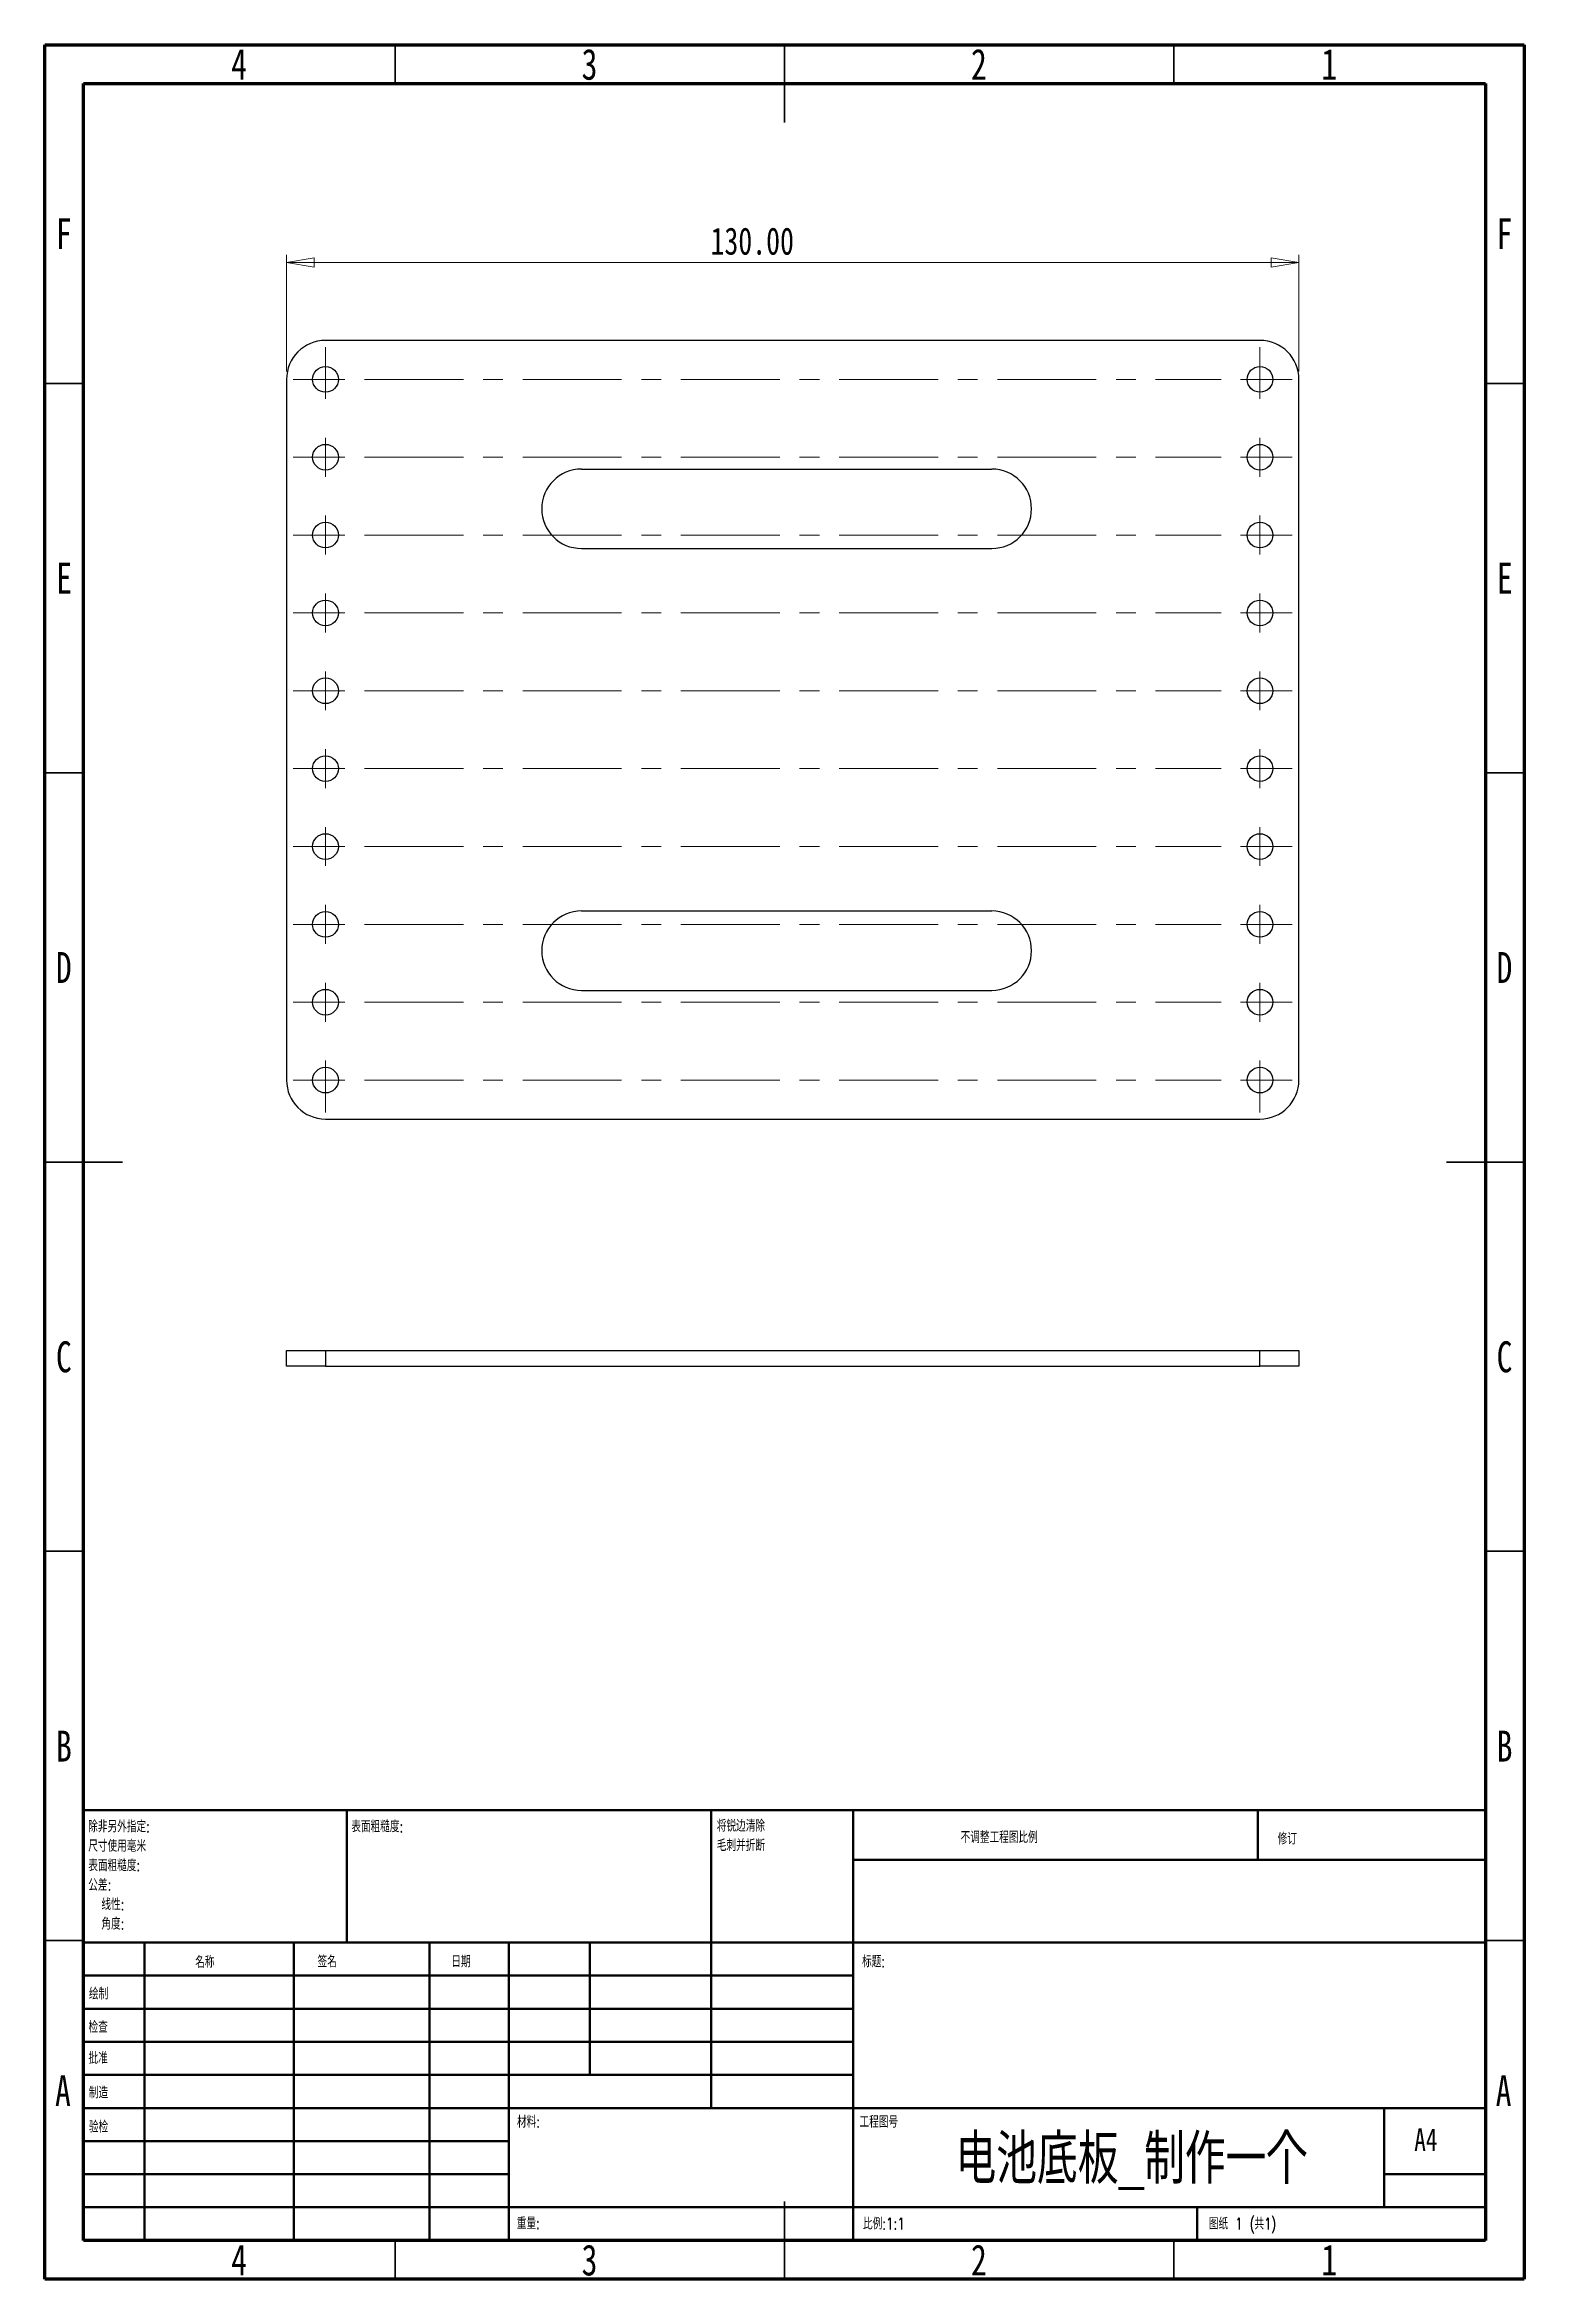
# Model space of a CAD drawing. Header units: millimetres. Extents: x 15 to 205, y 5 to 292.
import ezdxf

# ---------------------------------------------------------------- set-up
doc = ezdxf.new("R2010")
doc.units = ezdxf.units.MM
doc.linetypes.add('CENTERX2', pattern=[20.32, 12.7, -2.54, 2.54, -2.54])
doc.styles.add('SLDTEXTSTYLE0', font='TXT', dxfattribs={"width": 0.75})
doc.styles.add('SLDTEXTSTYLE1', font='TXT', dxfattribs={"width": 0.75, "bigfont": 'bigfont'})
doc.styles.add('SLDTEXTSTYLE2', font='TXT', dxfattribs={"width": 0.694444, "bigfont": 'bigfont'})
doc.dimstyles.new('SLDDIMSTYLE0', dxfattribs={"dimtxt": 3.5, "dimasz": 3.556, "dimexe": 0, "dimexo": 0.0625, "dimgap": 0.875, "dimtad": 1, "dimrnd": 1e-09, "dimzin": 4, "dimdsep": 46, "dimtxsty": 'SLDTEXTSTYLE0', "dimblk1": 'CLOSED', "dimblk2": 'CLOSED', "dimsah": 1, "dimcen": 0.09, "dimadec": 0, "dimazin": 1, "dimtfac": 1, "dimtofl": 0, "dimtmove": 0, "dimatfit": 3, "dimldrblk": 'CLOSED', "dimfxl": 0, "dimfrac": 2, "dimtolj": 1, "dimtzin": 12, "dimarcsym": 0})

# ---------------------------------------------------------------- blocks, each defined once
blk = doc.blocks.new('SW_NOTE_0')
at = {"color": 0, "linetype": 'Continuous', "lineweight": 0, "char_height": 1.5, "attachment_point": 1, "style": 'SLDTEXTSTYLE1'}
for s, insert in [('除非另外指定:', (0, 1.93)), ('尺寸使用毫米', (0, -0.57)), ('表面粗糙度:', (0, -3.07)), ('公差:', (0, -5.57)), ('线性:', (1.69, -8.07)), ('角度:', (1.69, -10.57))]:
    blk.add_mtext(s, dxfattribs=dict(at, insert=insert))
blk = doc.blocks.new('SW_NOTE_0_1')
at = {"color": 0, "linetype": 'Continuous', "lineweight": 0, "char_height": 1.5, "attachment_point": 1, "style": 'SLDTEXTSTYLE1'}
for s, insert in [('将锐边清除', (0, 1.93)), ('毛刺并折断', (0, -0.57))]:
    blk.add_mtext(s, dxfattribs=dict(at, insert=insert))
blk = doc.blocks.new('_Closed')
at = {"color": 0, "linetype": 'ByBlock', "lineweight": -2}
for p, q in [((-1, 0.166667), (0, 0)), ((-1, 0.166667), (-1, -0.166667)), ((0, 0), (-1, -0.166667)), ((0, 0), (-1, 0))]:
    blk.add_line(p, q, dxfattribs=at)
blk = doc.blocks.new('_D')
at = {"color": 7, "linetype": 'Continuous', "lineweight": 0}
for p, q in [((46.06, 250.02), (46.06, 265.02)), ((176.06, 250.02), (176.06, 265.02)), ((46.06, 264.02), (176.06, 264.02))]:
    blk.add_line(p, q, dxfattribs=at)
at = {"color": 7, "linetype": 'Continuous', "lineweight": 18, "xscale": 3.556, "yscale": 3.556, "rotation": 180.0000000000004}
blk.add_blockref('_Closed', (46.06, 264.02, -1), dxfattribs=at)
at = {"color": 7, "linetype": 'Continuous', "lineweight": 18, "xscale": 3.556, "yscale": 3.556}
blk.add_blockref('_Closed', (176.06, 264.02, -1), dxfattribs=at)
at = {"color": 7, "linetype": 'Continuous', "lineweight": 18, "insert": (100.5, 268.53), "char_height": 3.5, "attachment_point": 1, "style": 'SLDTEXTSTYLE0'}
blk.add_mtext('130.00', dxfattribs=at)
blk = doc.blocks.new('SW_CENTERMARKSYMBOL_0')
at = {"color": 0, "linetype": 'Continuous', "lineweight": 18}
for p, q in [((-120, 2.5), (-120, 4.15)), ((0, 2.5), (0, 4.15)), ((-122.5, 0), (-124.15, 0)), ((-120, 0), (-122.5, 0)), ((-120, 0), (-120, 2.5)), ((-120, 0), (-120, -2.5)), ((-120, 0), (-117.5, 0)), ((0, 0), (-2.5, 0)), ((0, 0), (0, 2.5)), ((0, 0), (0, -2.5)), ((0, 0), (2.5, 0)), ((2.5, 0), (4.15, 0)), ((-120, -10), (-120, -7.5)), ((0, -10), (0, -7.5)), ((-122.5, -10), (-124.15, -10)), ((-120, -10), (-122.5, -10)), ((-120, -10), (-120, -12.5)), ((-120, -10), (-117.5, -10)), ((0, -10), (-2.5, -10)), ((0, -10), (0, -12.5)), ((0, -10), (2.5, -10)), ((2.5, -10), (4.15, -10)), ((-122.5, -20), (-124.15, -20)), ((-120, -20), (-122.5, -20)), ((-120, -20), (-120, -17.5)), ((-120, -20), (-120, -22.5)), ((-120, -20), (-117.5, -20)), ((0, -20), (-2.5, -20)), ((0, -20), (0, -17.5)), ((0, -20), (0, -22.5)), ((0, -20), (2.5, -20)), ((2.5, -20), (4.15, -20)), ((-120, -30), (-120, -27.5)), ((0, -30), (0, -27.5)), ((-122.5, -30), (-124.15, -30)), ((-120, -30), (-122.5, -30)), ((-120, -30), (-120, -32.5)), ((-120, -30), (-117.5, -30)), ((0, -30), (-2.5, -30)), ((0, -30), (0, -32.5)), ((0, -30), (2.5, -30)), ((2.5, -30), (4.15, -30)), ((-122.5, -40), (-124.15, -40)), ((-120, -40), (-122.5, -40)), ((-120, -40), (-120, -37.5)), ((-120, -40), (-120, -42.5)), ((-120, -40), (-117.5, -40)), ((0, -40), (-2.5, -40)), ((0, -40), (0, -37.5)), ((0, -40), (0, -42.5)), ((0, -40), (2.5, -40)), ((2.5, -40), (4.15, -40)), ((-120, -50), (-120, -47.5)), ((0, -50), (0, -47.5)), ((-122.5, -50), (-124.15, -50)), ((-120, -50), (-122.5, -50)), ((-120, -50), (-120, -52.5)), ((-120, -50), (-117.5, -50)), ((0, -50), (-2.5, -50)), ((0, -50), (0, -52.5)), ((0, -50), (2.5, -50)), ((2.5, -50), (4.15, -50)), ((-122.5, -60), (-124.15, -60)), ((-120, -60), (-122.5, -60)), ((-120, -60), (-120, -57.5)), ((-120, -60), (-120, -62.5)), ((-120, -60), (-117.5, -60)), ((0, -60), (-2.5, -60)), ((0, -60), (0, -57.5)), ((0, -60), (0, -62.5)), ((0, -60), (2.5, -60)), ((2.5, -60), (4.15, -60)), ((-120, -70), (-120, -67.5)), ((0, -70), (0, -67.5)), ((-122.5, -70), (-124.15, -70)), ((-120, -70), (-122.5, -70)), ((-120, -70), (-120, -72.5)), ((-120, -70), (-117.5, -70)), ((0, -70), (-2.5, -70)), ((0, -70), (0, -72.5)), ((0, -70), (2.5, -70)), ((2.5, -70), (4.15, -70)), ((-122.5, -80), (-124.15, -80)), ((-120, -80), (-122.5, -80)), ((-120, -80), (-120, -77.5)), ((-120, -80), (-120, -82.5)), ((-120, -80), (-117.5, -80)), ((0, -80), (-2.5, -80)), ((0, -80), (0, -77.5)), ((0, -80), (0, -82.5)), ((0, -80), (2.5, -80)), ((2.5, -80), (4.15, -80)), ((-120, -90), (-120, -87.5)), ((0, -90), (0, -87.5)), ((-122.5, -90), (-124.15, -90)), ((-120, -90), (-122.5, -90)), ((-120, -90), (-120, -92.5)), ((-120, -90), (-117.5, -90)), ((0, -90), (-2.5, -90)), ((0, -90), (0, -92.5)), ((0, -90), (2.5, -90)), ((2.5, -90), (4.15, -90)), ((-120, -92.5), (-120, -94.15)), ((0, -92.5), (0, -94.15))]:
    blk.add_line(p, q, dxfattribs=at)
at = {"color": 0, "linetype": 'CENTERX2', "lineweight": 18}
for p, q in [((-115, 0), (-5, 0)), ((-115, -10), (-5, -10)), ((-115, -20), (-5, -20)), ((-115, -30), (-5, -30)), ((-115, -40), (-5, -40)), ((-115, -50), (-5, -50)), ((-115, -60), (-5, -60)), ((-115, -70), (-5, -70)), ((-115, -80), (-5, -80)), ((-115, -90), (-5, -90))]:
    blk.add_line(p, q, dxfattribs=at)

msp = doc.modelspace()

# ---------------------------------------------------------------- linework, layer by layer
at = {"color": 7, "linetype": 'Continuous', "lineweight": 70}
for p, q in [((15, 5), (15, 292)), ((15, 292), (205, 292)), ((205, 292), (205, 5)), ((20, 10), (20, 287)), ((20, 287), (200, 287)), ((200, 287), (200, 10)), ((200, 10), (20, 10)), ((205, 5), (15, 5))]:
    msp.add_line(p, q, dxfattribs=at)
at = {"color": 7, "linetype": 'Continuous', "lineweight": 35}
for p, q in [((60, 287), (60, 292)), ((110, 292), (110, 282)), ((110, 287), (110, 292)), ((160, 287), (160, 292)), ((20, 248.5), (15, 248.5)), ((200, 248.5), (205, 248.5)), ((20, 198.5), (15, 198.5)), ((200, 198.5), (205, 198.5)), ((15, 148.5), (25, 148.5)), ((20, 148.5), (15, 148.5)), ((205, 148.5), (195, 148.5)), ((200, 148.5), (205, 148.5)), ((20, 98.5), (15, 98.5)), ((200, 98.5), (205, 98.5)), ((20, 48.5), (15, 48.5)), ((200, 48.5), (205, 48.5)), ((110, 5), (110, 15)), ((60, 10), (60, 5)), ((110, 10), (110, 5)), ((160, 10), (160, 5))]:
    msp.add_line(p, q, dxfattribs=at)
at = {"color": 7, "linetype": 'Continuous', "lineweight": 25}
for p, q in [((171.059, 254.018), (51.059, 254.018)), ((46.059, 249.018), (46.059, 159.018)), ((176.059, 159.018), (176.059, 249.018)), ((83.925, 237.5), (136.616, 237.5)), ((83.925, 227.298), (136.616, 227.298)), ((83.925, 180.739), (136.616, 180.739)), ((83.925, 170.537), (136.616, 170.537)), ((51.059, 154.018), (171.059, 154.018)), ((46.059, 122.285), (46.059, 124.285)), ((46.059, 124.285), (51.059, 124.285)), ((51.059, 124.285), (51.059, 122.285)), ((51.059, 124.285), (171.059, 124.285)), ((171.059, 122.285), (171.059, 124.285)), ((171.059, 124.285), (176.059, 124.285)), ((176.059, 124.285), (176.059, 122.285)), ((51.059, 122.285), (46.059, 122.285)), ((51.059, 122.285), (171.059, 122.285)), ((176.059, 122.285), (171.059, 122.285))]:
    msp.add_line(p, q, dxfattribs=at)
at = {"color": 7, "linetype": 'Continuous', "lineweight": 50}
for p, q in [((20, 65.25), (200, 65.25)), ((20, 65.25), (20, 10)), ((53.8, 48.25), (53.8, 65.25)), ((100.6, 65.25), (100.6, 27)), ((118.8, 65.25), (118.8, 10)), ((170.8, 58.875), (170.8, 65.25)), ((200, 58.875), (118.8, 58.875)), ((200, 48.25), (20, 48.25)), ((27.8, 48.25), (27.8, 10)), ((46.991, 48.25), (46.991, 10)), ((64.399, 48.25), (64.399, 10)), ((74.6, 10), (74.6, 48.25)), ((85, 31.25), (85, 48.25)), ((118.8, 44), (20, 44)), ((118.8, 39.75), (20, 39.75)), ((118.8, 35.5), (20, 35.5)), ((118.8, 31.25), (20, 31.25)), ((74.6, 27), (20, 27)), ((74.6, 27), (200, 27)), ((187, 14.25), (187, 27)), ((74.6, 22.75), (20, 22.75)), ((74.6, 18.5), (20, 18.5)), ((200, 18.5), (187, 18.5)), ((20, 14.25), (200, 14.25)), ((163, 10), (163, 14.25))]:
    msp.add_line(p, q, dxfattribs=at)
at = {"color": 7, "linetype": 'Continuous', "lineweight": 25}
for centre in [(51.059, 249.018), (171.059, 249.018), (51.059, 239.018), (171.059, 239.018), (51.059, 229.018), (171.059, 229.018), (51.059, 219.018), (171.059, 219.018), (51.059, 209.018), (171.059, 209.018), (51.059, 199.018), (171.059, 199.018), (51.059, 189.018), (171.059, 189.018), (51.059, 179.018), (171.059, 179.018), (51.059, 169.018), (171.059, 169.018), (51.059, 159.018), (171.059, 159.018)]:
    msp.add_circle(centre, 1.65, dxfattribs=at)
for centre, radius, start, end in [((51.059, 249.018), 5, 90, 180), ((171.059, 249.018), 5, 0, 90), ((83.925, 232.399), 5.101, 90, 270), ((136.616, 232.399), 5.101, 270, 90), ((83.925, 175.638), 5.101, 90, 270), ((136.616, 175.638), 5.101, 270, 90), ((51.059, 159.018), 5, 180, 270), ((171.059, 159.018), 5, 270, 0)]:
    msp.add_arc(centre, radius, start, end, dxfattribs=at)

# ---------------------------------------------------------------- block references
at = {"color": 7, "linetype": 'Continuous', "lineweight": 0}
for name, p in [('SW_CENTERMARKSYMBOL_0', (171.059, 249.018)), ('SW_NOTE_0', (20.594, 61.987)), ('SW_NOTE_0_1', (101.309, 62.069))]:
    msp.add_blockref(name, p, dxfattribs=at)

# ---------------------------------------------------------------- texts
for s, insert, char_height, attachment_point, style in [('4', (39.96, 291.467), 3.969, 2, 'SLDTEXTSTYLE0'), ('3', (84.96, 291.467), 3.969, 2, 'SLDTEXTSTYLE0'), ('2', (134.96, 291.467), 3.969, 2, 'SLDTEXTSTYLE0'), ('1', (179.96, 291.467), 3.969, 2, 'SLDTEXTSTYLE0'), ('F', (17.458, 269.717), 3.969, 2, 'SLDTEXTSTYLE0'), ('F', (202.458, 269.717), 3.969, 2, 'SLDTEXTSTYLE0'), ('E', (17.508, 225.467), 3.969, 2, 'SLDTEXTSTYLE0'), ('E', (202.508, 225.467), 3.969, 2, 'SLDTEXTSTYLE0'), ('D', (17.453, 175.467), 3.969, 2, 'SLDTEXTSTYLE0'), ('D', (202.453, 175.467), 3.969, 2, 'SLDTEXTSTYLE0'), ('C', (17.459, 125.467), 3.969, 2, 'SLDTEXTSTYLE0'), ('C', (202.459, 125.467), 3.969, 2, 'SLDTEXTSTYLE0'), ('B', (17.471, 75.467), 3.969, 2, 'SLDTEXTSTYLE0'), ('B', (202.471, 75.467), 3.969, 2, 'SLDTEXTSTYLE0'), ('表面粗糙度:', (54.371, 63.919), 1.5, 1, 'SLDTEXTSTYLE1'), ('不调整工程图比例', (132.615, 62.533), 1.5, 1, 'SLDTEXTSTYLE1'), ('修订', (173.328, 62.335), 1.5, 1, 'SLDTEXTSTYLE1'), ('名称', (34.322, 46.501), 1.5, 1, 'SLDTEXTSTYLE1'), ('签名', (50.034, 46.562), 1.5, 1, 'SLDTEXTSTYLE1'), ('日期', (67.215, 46.576), 1.5, 1, 'SLDTEXTSTYLE1'), ('标题:', (119.956, 46.576), 1.5, 1, 'SLDTEXTSTYLE1'), ('绘制', (20.685, 42.43), 1.5, 1, 'SLDTEXTSTYLE1'), ('检查', (20.624, 38.154), 1.5, 1, 'SLDTEXTSTYLE1'), ('批准', (20.622, 34.177), 1.5, 1, 'SLDTEXTSTYLE1'), ('A', (17.34, 31.217), 3.969, 2, 'SLDTEXTSTYLE0'), ('制造', (20.682, 29.734), 1.5, 1, 'SLDTEXTSTYLE1'), ('A', (202.34, 31.217), 3.969, 2, 'SLDTEXTSTYLE0'), ('材料:', (75.646, 25.986), 1.5, 1, 'SLDTEXTSTYLE1'), ('工程图号', (119.629, 25.986), 1.5, 1, 'SLDTEXTSTYLE1'), ('验检', (20.677, 25.35), 1.5, 1, 'SLDTEXTSTYLE1'), ('电池底板_制作一个', (154.534, 23.607), 6.35, 2, 'SLDTEXTSTYLE1'), ('A4', (190.871, 24.406), 2.9104, 1, 'SLDTEXTSTYLE0'), ('重量:', (75.618, 12.949), 1.4986, 1, 'SLDTEXTSTYLE1'), ('比例:1:1', (120.074, 12.9), 1.5, 1, 'SLDTEXTSTYLE1'), ('图纸 1 (共1)', (164.478, 12.9), 1.5, 1, 'SLDTEXTSTYLE2'), ('4', (39.96, 9.467), 3.969, 2, 'SLDTEXTSTYLE0'), ('3', (84.96, 9.467), 3.969, 2, 'SLDTEXTSTYLE0'), ('2', (134.96, 9.467), 3.969, 2, 'SLDTEXTSTYLE0'), ('1', (179.96, 9.467), 3.969, 2, 'SLDTEXTSTYLE0')]:
    msp.add_mtext(s, dxfattribs=dict(at, insert=insert, char_height=char_height, attachment_point=attachment_point, style=style))

# ---------------------------------------------------------------- dimensions: what is measured, and where the dimension line sits
at = {"color": 7, "linetype": 'Continuous', "lineweight": 18}
dim = msp.add_linear_dim(base=(176.059, 264.018), p1=(46.059, 249.018), p2=(176.059, 249.018), dimstyle='SLDDIMSTYLE0', dxfattribs=at)
dim.commit()
dim.dimension.update_dxf_attribs({"geometry": '_D', "text_midpoint": (107.616, 264.018), "dimtype": 160})

doc.saveas('drawing.dxf')
